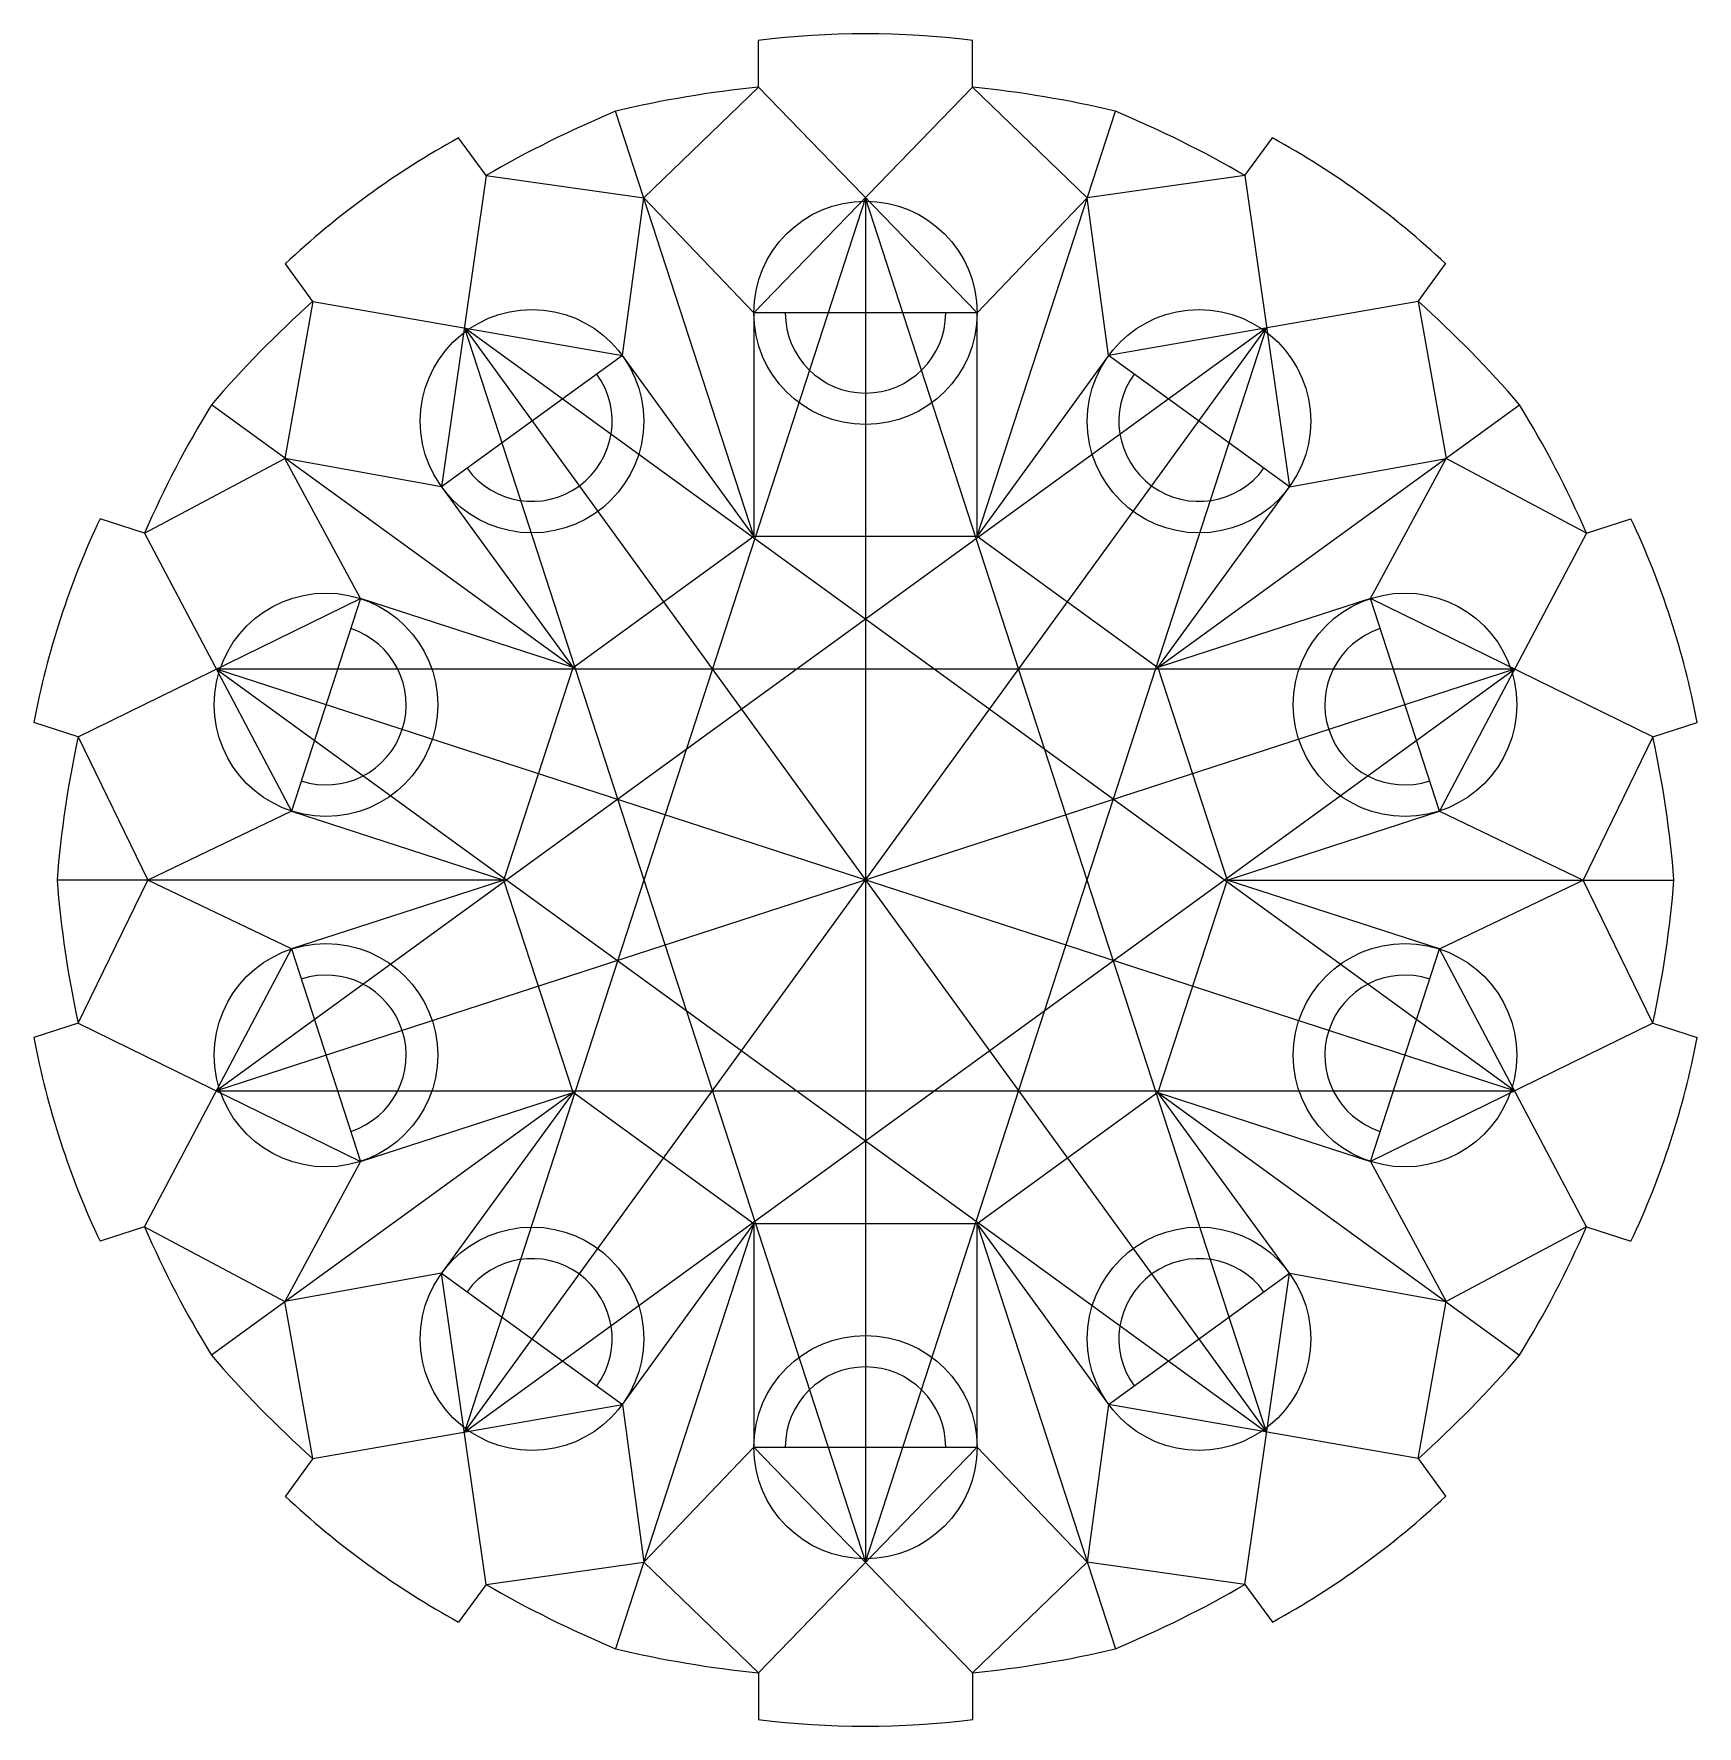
# Model space of a CAD drawing. Header units: inches. Extents: x -60 to 60, y -61 to 61.
import ezdxf

# ---------------------------------------------------------------- set-up
doc = ezdxf.new("R2010")
doc.units = ezdxf.units.IN
doc.header["$MEASUREMENT"] = 0
doc.layers.add('sunburst', color=7, linetype='Continuous')

msp = doc.modelspace()

# ---------------------------------------------------------------- linework, layer by layer
at = {"layer": 'sunburst'}
for p, q in [((-7.67, 56.78), (-7.67, 60.12)), ((7.67, 56.78), (7.67, 60.12)), ((-7.67, 56.78), (-15.88, 48.86)), ((7.67, 56.78), (-8, 40.62)), ((-7.67, 56.78), (8, 40.62)), ((7.67, 56.78), (15.88, 48.86)), ((-8, 24.62), (-17.89, 55.06)), ((-8, 24.62), (-17.89, 55.06)), ((8, 24.62), (17.89, 55.06)), ((8, 24.62), (17.89, 55.06)), ((-27.17, 50.45), (-29.13, 53.15)), ((27.17, 50.45), (29.13, 53.15)), ((-27.17, 50.45), (-30.35, 28.16)), ((-27.17, 50.45), (-15.88, 48.86)), ((27.17, 50.45), (15.88, 48.86)), ((27.17, 50.45), (30.35, 28.16)), ((0, 48.87), (-28.72, -39.54)), ((-17.4, 37.57), (-15.88, 48.86)), ((-8, 40.62), (-15.88, 48.86)), ((28.72, -39.54), (0, 48.87)), ((0, 48.87), (0, -48.87)), ((8, 40.62), (15.88, 48.86)), ((17.4, 37.57), (15.88, 48.86)), ((-39.58, 41.43), (-41.54, 44.13)), ((39.58, 41.43), (41.54, 44.13)), ((-39.58, 41.43), (-41.57, 30.2)), ((-39.58, 41.43), (-17.4, 37.57)), ((39.58, 41.43), (17.4, 37.57)), ((39.58, 41.43), (41.57, 30.2)), ((28.72, 39.54), (-46.48, -15.1)), ((46.48, -15.1), (-28.72, 39.54)), ((-28.72, 39.54), (0, -48.87)), ((-28.72, 39.54), (28.72, -39.54)), ((-28.72, -39.54), (28.72, 39.54)), ((0, -48.87), (28.72, 39.54)), ((-20.94, 15.22), (-46.83, 34.03)), ((-20.94, 15.22), (-46.83, 34.03)), ((20.94, 15.22), (46.83, 34.03)), ((20.94, 15.22), (46.83, 34.03)), ((-51.63, 24.84), (-41.57, 30.2)), ((-30.35, 28.16), (-41.57, 30.2)), ((-36.16, 20.16), (-41.57, 30.2)), ((30.35, 28.16), (41.57, 30.2)), ((36.16, 20.16), (41.57, 30.2)), ((51.63, 24.84), (41.57, 30.2)), ((-51.63, 24.84), (-54.8, 25.88)), ((51.63, 24.84), (54.8, 25.88)), ((-51.63, 24.84), (-41.11, 4.94)), ((51.63, 24.84), (41.11, 4.94)), ((-56.37, 10.25), (-36.16, 20.16)), ((56.37, 10.25), (36.16, 20.16)), ((46.48, 15.1), (-46.48, 15.1)), ((-46.48, 15.1), (28.72, -39.54)), ((46.48, -15.1), (-46.48, 15.1)), ((46.48, 15.1), (-46.48, -15.1)), ((-28.72, -39.54), (46.48, 15.1)), ((-56.37, 10.25), (-59.55, 11.28)), ((56.37, 10.25), (59.55, 11.28)), ((-56.37, 10.25), (-51.38, 0)), ((56.37, 10.25), (51.38, 0)), ((-41.11, 4.94), (-51.38, 0)), ((41.11, 4.94), (51.38, 0)), ((-25.89, 0), (-57.89, 0)), ((-25.89, 0), (-57.89, 0)), ((-56.37, -10.25), (-51.38, 0)), ((-41.11, -4.94), (-51.38, 0)), ((25.89, 0), (57.89, 0)), ((25.89, 0), (57.89, 0)), ((41.11, -4.94), (51.38, 0)), ((56.37, -10.25), (51.38, 0)), ((-51.63, -24.84), (-41.11, -4.94)), ((51.63, -24.84), (41.11, -4.94)), ((-56.37, -10.25), (-59.55, -11.28)), ((-56.37, -10.25), (-36.16, -20.16)), ((56.37, -10.25), (36.16, -20.16)), ((56.37, -10.25), (59.55, -11.28)), ((-20.94, -15.22), (-46.83, -34.03)), ((-20.94, -15.22), (-46.83, -34.03)), ((-46.48, -15.1), (46.48, -15.1)), ((20.94, -15.22), (46.83, -34.03)), ((20.94, -15.22), (46.83, -34.03)), ((-36.16, -20.16), (-41.57, -30.2)), ((36.16, -20.16), (41.57, -30.2)), ((-51.63, -24.84), (-54.8, -25.88)), ((-51.63, -24.84), (-41.57, -30.2)), ((-8, -24.62), (-17.89, -55.06)), ((-8, -24.62), (-17.89, -55.06)), ((8, -24.62), (17.89, -55.06)), ((8, -24.62), (17.89, -55.06)), ((51.63, -24.84), (41.57, -30.2)), ((51.63, -24.84), (54.8, -25.88)), ((-30.35, -28.16), (-41.57, -30.2)), ((-27.17, -50.45), (-30.35, -28.16)), ((27.17, -50.45), (30.35, -28.16)), ((30.35, -28.16), (41.57, -30.2)), ((-39.58, -41.43), (-41.57, -30.2)), ((39.58, -41.43), (41.57, -30.2)), ((-39.58, -41.43), (-17.4, -37.57)), ((-17.4, -37.57), (-15.88, -48.86)), ((17.4, -37.57), (15.88, -48.86)), ((39.58, -41.43), (17.4, -37.57)), ((-8, -40.62), (-15.88, -48.86)), ((7.67, -56.78), (-8, -40.62)), ((-7.67, -56.78), (8, -40.62)), ((8, -40.62), (15.88, -48.86)), ((-39.58, -41.43), (-41.54, -44.13)), ((39.58, -41.43), (41.54, -44.13)), ((-27.17, -50.45), (-15.88, -48.86)), ((-7.67, -56.78), (-15.88, -48.86)), ((7.67, -56.78), (15.88, -48.86)), ((27.17, -50.45), (15.88, -48.86)), ((-27.17, -50.45), (-29.13, -53.15)), ((27.17, -50.45), (29.13, -53.15)), ((-7.67, -56.78), (-7.67, -60.12)), ((7.67, -56.78), (7.67, -60.12))]:
    msp.add_line(p, q, dxfattribs=at)
for points in [[(-8, 40.62), (-8, 24.62), (8, 24.62), (8, 40.62)], [(-30.35, 28.16), (-20.94, 15.22), (-8, 24.62), (-17.4, 37.57)], [(17.4, 37.57), (8, 24.62), (20.94, 15.22), (30.35, 28.16)], [(-41.11, 4.94), (-25.89, 0), (-20.94, 15.22), (-36.16, 20.16)], [(36.16, 20.16), (20.94, 15.22), (25.89, 0), (41.11, 4.94)], [(41.11, -4.94), (25.89, 0), (20.94, -15.22), (36.16, -20.16)], [(-36.16, -20.16), (-20.94, -15.22), (-25.89, 0), (-41.11, -4.94)], [(-17.4, -37.57), (-8, -24.62), (-20.94, -15.22), (-30.35, -28.16)], [(30.35, -28.16), (20.94, -15.22), (8, -24.62), (17.4, -37.57)], [(8, -40.62), (8, -24.62), (-8, -24.62), (-8, -40.62)]]:
    msp.add_lwpolyline(points, close=True, dxfattribs=at)
for centre in [(0, 40.62), (-23.88, 32.86), (23.88, 32.86), (-38.63, 12.55), (38.63, 12.55), (-38.63, -12.55), (38.63, -12.55), (-23.88, -32.86), (23.88, -32.86), (0, -40.62)]:
    msp.add_circle(centre, 8, dxfattribs=at)
for centre, radius, start, end in [((0, 0), 60.61, 82.726, 97.274), ((0, -19.75), 76.92, 95.7254, 103.448), ((0, -19.75), 76.92, 76.552, 84.2746), ((11.61, -15.98), 76.92, 112.552, 120.2746), ((-11.61, -15.98), 76.92, 59.7254, 67.448), ((0, 0), 60.61, 118.726, 133.274), ((0, 0), 60.61, 46.726, 61.274), ((11.61, -15.98), 76.92, 131.7254, 139.448), ((-11.61, -15.98), 76.92, 40.552, 48.2746), ((0, 40.62), 5.74, 180, 0), ((-23.88, 32.86), 5.74, 216, 36), ((23.88, 32.86), 5.74, 144, 324), ((18.79, -6.1), 76.92, 148.552, 156.2746), ((-18.79, -6.1), 76.92, 23.7254, 31.448), ((0, 0), 60.61, 154.726, 169.274), ((0, 0), 60.61, 10.726, 25.274), ((-38.63, 12.55), 5.74, 252, 72), ((38.63, 12.55), 5.74, 108, 288), ((18.79, -6.1), 76.92, 167.7254, 175.448), ((-18.79, -6.1), 76.92, 4.552, 12.2746), ((18.79, 6.1), 76.92, 184.552, 192.2746), ((-18.79, 6.1), 76.92, 347.7254, 355.448), ((-38.63, -12.55), 5.74, 288, 108), ((38.63, -12.55), 5.74, 72, 252), ((0, 0), 60.61, 190.726, 205.274), ((0, 0), 60.61, 334.726, 349.274), ((18.79, 6.1), 76.92, 203.7254, 211.448), ((-18.79, 6.1), 76.92, 328.552, 336.2746), ((-23.88, -32.86), 5.74, 324, 144), ((23.88, -32.86), 5.74, 36, 216), ((11.61, 15.98), 76.92, 220.552, 228.2746), ((0, -40.62), 5.74, 0, 180), ((-11.61, 15.98), 76.92, 311.7254, 319.448), ((0, 0), 60.61, 226.726, 241.274), ((0, 0), 60.61, 298.726, 313.274), ((11.61, 15.98), 76.92, 239.7254, 247.448), ((-11.61, 15.98), 76.92, 292.552, 300.2746), ((0, 19.75), 76.92, 256.552, 264.2746), ((0, 19.75), 76.92, 275.7254, 283.448), ((0, 0), 60.61, 262.726, 277.274)]:
    msp.add_arc(centre, radius, start, end, dxfattribs=at)

doc.saveas('drawing.dxf')
